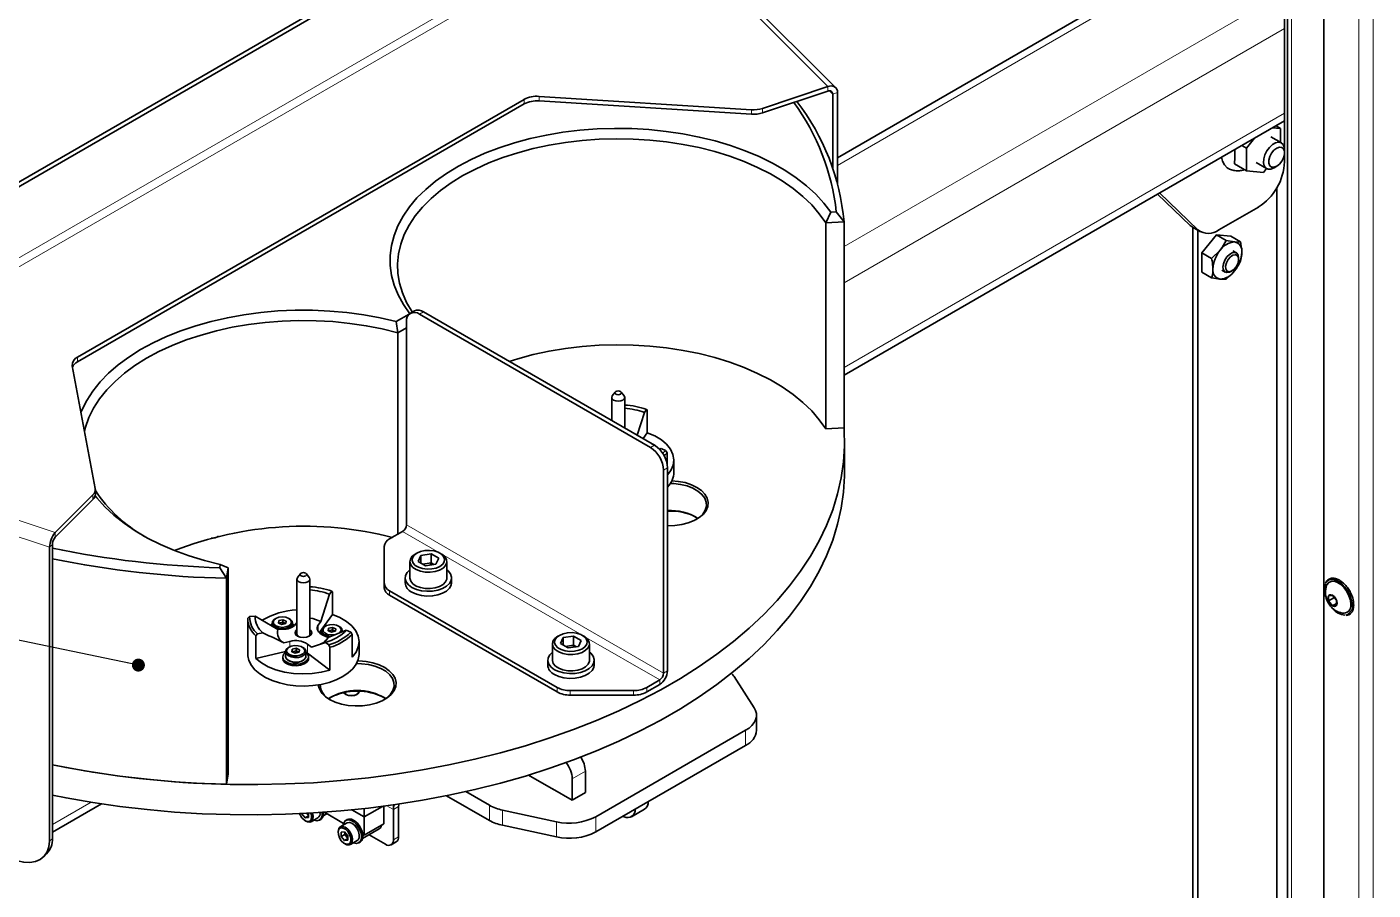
# Paper-space layout 'Blatt1' of a CAD drawing. Header units: millimetres. Extents: x 0 to 1189, y 0 to 841.
# Drawn here: x 789.1 to 861.7, y 587.6 to 634.1 of the extents above; entities that cross this region are included whole.
import ezdxf

# ---------------------------------------------------------------- set-up
doc = ezdxf.new("R2010")
doc.units = ezdxf.units.MM
doc.layers.add('BESCHRIFTUNG', color=5, linetype='Continuous')
doc.dimstyles.new('SLDDIMSTYLE0', dxfattribs={"dimtxt": 0.18, "dimasz": 0.7, "dimexe": 0, "dimexo": 0.0625, "dimgap": 0, "dimtad": 0, "dimtih": 1, "dimtoh": 1, "dimdec": 0, "dimrnd": 1e-09, "dimzin": 0, "dimdsep": 46, "dimtxsty": 'Standard', "dimblk1": 'DOT', "dimblk2": 'DOT', "dimsah": 1, "dimcen": 0.09, "dimadec": 0, "dimazin": 0, "dimtfac": 0.7, "dimtdec": 0, "dimtofl": 0, "dimtmove": 0, "dimatfit": 3, "dimldrblk": 'DOT', "dimfxl": 1, "dimfrac": 2, "dimtolj": 1, "dimtzin": 0, "dimarcsym": 0})

# ---------------------------------------------------------------- blocks, each defined once
blk = doc.blocks.new('_Dot')
at = {"color": 0, "linetype": 'ByBlock', "lineweight": -2}
blk.add_line((-0.5, 0), (-1, 0), dxfattribs=at)
at = {"color": 0, "linetype": 'ByBlock', "const_width": 0.5}
blk.add_lwpolyline([(-0.25, 0, 1), (0.25, 0, 1)], format="xyb", close=True, dxfattribs=at)

psp = doc.layouts.new('Blatt1')

# ---------------------------------------------------------------- linework, layer by layer
at = {"color": 8, "linetype": 'Continuous', "lineweight": 18}
for p, q in [((861.666, 538.707), (861.666, 642.642)), ((832.281, 630.886), (822.328, 640.837)), ((860.892, 538.26), (860.892, 641.276)), ((857.262, 536.165), (857.262, 638.604)), ((815.529, 637.164), (780.174, 616.754)), ((780.386, 616.387), (815.741, 636.797)), ((833.148, 622.269), (856.895, 635.978)), ((832.801, 626.64), (848.178, 635.518)), ((833.148, 620.309), (856.895, 634.018)), ((832.281, 630.641), (832.281, 630.886)), ((832.367, 630.656), (832.541, 630.482)), ((815.897, 629.948), (815.897, 630.193)), ((816.713, 630.358), (816.713, 630.113)), ((832.541, 630.482), (832.801, 630.569)), ((828.154, 629.394), (828.154, 629.639)), ((828.762, 629.713), (828.762, 629.468)), ((833.148, 615.737), (856.895, 629.445)), ((851.804, 623.402), (852.228, 623.157)), ((810.482, 618.739), (810.27, 618.616)), ((791.826, 616.297), (791.826, 616.052)), ((822.715, 611.432), (822.927, 611.555)), ((778.603, 610.846), (790.626, 606.839)), ((823.634, 610.33), (823.422, 610.207)), ((778.603, 609.956), (790.326, 606.049)), ((792.657, 608.625), (792.657, 608.87)), ((790.626, 606.594), (790.626, 606.839)), ((809.351, 606.899), (811.349, 605.746)), ((809.563, 607.266), (823.422, 599.266)), ((790.476, 606.199), (790.326, 606.049)), ((811.463, 605.679), (819.032, 601.31)), ((808.654, 603.709), (808.654, 603.464)), ((804.81, 601.507), (804.81, 601.86)), ((803.283, 600.692), (803.283, 600.979)), ((804.224, 600.344), (804.224, 600.834)), ((819.147, 601.244), (823.21, 598.898)), ((823.422, 599.266), (823.634, 599.388)), ((823.21, 598.898), (823.21, 598.653)), ((817.684, 598.251), (817.684, 598.496)), ((818.392, 598.327), (818.392, 598.082)), ((821.806, 598.082), (821.806, 598.327)), ((822.513, 598.496), (822.513, 598.251)), ((827.843, 595.367), (827.843, 596.184)), ((819.206, 593.974), (818.499, 593.565)), ((790.476, 591.102), (792.562, 592.307)), ((814.031, 591.328), (814.031, 592.144)), ((808.507, 592.116), (808.854, 591.916)), ((809.137, 592.079), (808.854, 591.916)), ((814.745, 591.879), (814.745, 591.063)), ((819.762, 591.519), (819.762, 590.702)), ((817.648, 590.437), (817.648, 591.253)), ((790.326, 590.208), (790.476, 590.358)), ((808.854, 590.283), (809.137, 590.446))]:
    psp.add_line(p, q, dxfattribs=at)
at = {"color": 7, "linetype": 'Continuous', "lineweight": 35}
for p, q in [((832.705, 630.82), (822.752, 640.772)), ((781.376, 621.531), (813.903, 640.308)), ((781.588, 621.408), (814.115, 640.186)), ((859.016, 537.177), (859.016, 639.657)), ((857.052, 638.494), (857.052, 536.043)), ((856.895, 634.018), (856.895, 635.978)), ((847.172, 635.342), (832.801, 627.046)), ((856.895, 634.018), (856.895, 629.445)), ((828.762, 629.713), (832.281, 630.886)), ((828.762, 629.468), (832.281, 630.641)), ((815.897, 630.193), (791.826, 616.297)), ((815.897, 629.948), (791.826, 616.052)), ((828.154, 629.639), (816.713, 630.358)), ((828.154, 629.394), (816.713, 630.113)), ((832.541, 630.482), (832.541, 626.495)), ((832.801, 630.569), (832.801, 625.653)), ((856.895, 629.039), (856.895, 629.445)), ((833.148, 615.331), (856.895, 629.039)), ((856.683, 628.628), (856.25, 628.667)), ((856.433, 628.773), (856.683, 628.628)), ((856.683, 627.878), (856.683, 628.628)), ((856.895, 627.485), (856.895, 629.039)), ((854.594, 627.711), (854.844, 627.567)), ((855.277, 628.106), (854.844, 627.567)), ((856.729, 627.851), (856.163, 628.178)), ((854.221, 627.496), (854.222, 627.407)), ((854.222, 627.407), (854.222, 627.22)), ((854.844, 627.567), (854.844, 626.341)), ((856.895, 627.322), (856.895, 627.485)), ((856.895, 626.831), (856.895, 627.322)), ((854.195, 626.716), (854.844, 626.341)), ((854.844, 626.341), (855.763, 626.259)), ((855.363, 626.792), (855.929, 626.465)), ((855.763, 626.259), (855.929, 626.465)), ((856.329, 626.505), (856.471, 626.587)), ((850.051, 625.089), (851.804, 623.402)), ((850.157, 625.15), (852.228, 623.157)), ((856.471, 625.42), (856.471, 535.707)), ((832.429, 624.116), (832.162, 623.544)), ((832.429, 624.116), (832.73, 624.131)), ((832.73, 624.131), (833.148, 623.594)), ((853.359, 623.157), (855.481, 624.382)), ((833.148, 623.594), (832.162, 623.544)), ((832.162, 612.439), (832.162, 623.544)), ((833.148, 612.489), (833.148, 623.594)), ((851.935, 623.303), (852.359, 623.058)), ((851.945, 623.297), (851.945, 533.095)), ((852.228, 623.134), (852.228, 533.258)), ((853.218, 622.888), (852.44, 621.92)), ((853.218, 622.888), (853.742, 622.585)), ((853.996, 622.818), (853.218, 622.888)), ((853.996, 622.818), (854.52, 622.516)), ((852.44, 621.92), (852.965, 621.618)), ((852.44, 621.92), (852.44, 620.883)), ((852.965, 621.618), (853.423, 622.061)), ((853.742, 622.585), (854.201, 622.51)), ((854.296, 621.921), (854.112, 622.027)), ((854.52, 621.478), (854.201, 620.955)), ((854.42, 621.565), (854.42, 621.647)), ((852.44, 620.883), (852.965, 620.58)), ((853.742, 620.511), (853.423, 620.505)), ((853.512, 620.988), (853.696, 620.882)), ((853.996, 620.912), (854.066, 620.953)), ((809.014, 618.218), (809.704, 618.616)), ((809.982, 618.788), (809.77, 618.666)), ((810.27, 618.616), (822.715, 611.432)), ((810.482, 618.739), (822.927, 611.555)), ((809.014, 618.218), (809.1, 617.614)), ((809.563, 617.882), (809.1, 617.614)), ((809.1, 606.754), (809.1, 617.614)), ((809.563, 618.208), (809.563, 607.266)), ((791.539, 615.826), (792.785, 609.221)), ((820.624, 614.132), (820.624, 612.884)), ((820.812, 614.419), (820.654, 614.215)), ((821.293, 614.215), (821.135, 614.419)), ((821.324, 612.48), (821.324, 614.132)), ((822.386, 613.318), (821.994, 612.093)), ((822.503, 613.481), (822.386, 613.318)), ((822.541, 613.453), (822.503, 613.481)), ((822.541, 612.228), (822.541, 613.453)), ((833.148, 612.489), (832.162, 612.439)), ((822.541, 612.228), (822.313, 611.909)), ((833.175, 610.098), (833.175, 611.731)), ((822.908, 611.574), (822.866, 611.599)), ((822.987, 611.517), (822.908, 611.574)), ((823.195, 611.337), (823.288, 611.374)), ((823.225, 611.307), (823.288, 611.374)), ((823.288, 611.374), (823.53, 611.267)), ((823.53, 611.267), (823.61, 611.15)), ((823.61, 610.555), (823.61, 611.15)), ((823.634, 610.33), (823.634, 599.388)), ((823.974, 610.098), (823.974, 610.752)), ((823.422, 610.207), (823.422, 599.266)), ((790.626, 606.839), (792.657, 608.87)), ((792.791, 608.914), (792.791, 609.159)), ((790.626, 606.594), (792.657, 608.625)), ((809.351, 606.899), (808.654, 606.497)), ((790.326, 590.208), (790.326, 606.049)), ((790.476, 590.358), (790.476, 606.199)), ((799.353, 606.625), (799.377, 606.613)), ((808.361, 606.088), (808.361, 604.117)), ((809.741, 605.28), (809.741, 604.398)), ((810.119, 605.737), (810.034, 605.688)), ((810.333, 605.614), (810.184, 605.292)), ((810.184, 605.292), (810.592, 605.056)), ((810.891, 605.7), (810.333, 605.614)), ((810.333, 605.206), (810.333, 605.614)), ((810.891, 605.21), (810.445, 605.141)), ((810.861, 605.098), (810.891, 605.21)), ((811.299, 605.464), (810.891, 605.7)), ((810.891, 605.21), (810.891, 605.7)), ((811.038, 605.125), (810.891, 605.21)), ((811.15, 605.142), (811.299, 605.464)), ((811.448, 605.688), (811.364, 605.737)), ((811.741, 604.398), (811.741, 605.28)), ((799.497, 604.946), (799.524, 605.12)), ((799.862, 604.378), (799.497, 604.946)), ((799.524, 605.12), (799.949, 604.948)), ((799.949, 604.948), (799.862, 604.378)), ((799.949, 604.948), (799.949, 593.843)), ((803.842, 604.622), (803.684, 604.418)), ((804.323, 604.418), (804.165, 604.622)), ((810.592, 605.056), (811.15, 605.142)), ((799.862, 593.273), (799.862, 604.378)), ((803.653, 604.335), (803.653, 601.363)), ((804.353, 601.363), (804.353, 604.335)), ((808.361, 603.872), (808.361, 604.117)), ((809.491, 604.398), (809.491, 604.137)), ((811.991, 604.137), (811.991, 604.398)), ((805.415, 603.521), (804.945, 602.049)), ((805.532, 603.684), (805.415, 603.521)), ((805.571, 603.656), (805.532, 603.684)), ((805.571, 602.431), (805.571, 603.656)), ((808.654, 603.709), (817.684, 598.496)), ((808.654, 603.464), (817.684, 598.251)), ((859.483, 603.459), (859.271, 603.44)), ((859.271, 603.44), (859.271, 603.157)), ((859.581, 603.337), (859.271, 603.157)), ((859.271, 603.157), (859.483, 602.894)), ((859.695, 603.195), (859.483, 603.459)), ((859.695, 603.016), (859.483, 602.894)), ((859.695, 602.913), (859.695, 603.195)), ((801.004, 602.225), (801.105, 602.314)), ((801.105, 602.314), (801.407, 602.337)), ((801.407, 602.337), (802.626, 601.613)), ((805.571, 602.431), (804.863, 601.445)), ((859.483, 602.894), (859.695, 602.913)), ((801.003, 602.179), (801.003, 600.301)), ((802.322, 601.967), (802.322, 601.794)), ((802.525, 602.216), (802.483, 602.192)), ((802.626, 601.613), (802.976, 601.64)), ((802.689, 602.097), (802.658, 601.965)), ((802.658, 601.965), (802.842, 601.884)), ((802.686, 601.953), (802.689, 601.966)), ((802.902, 602.148), (802.689, 602.097)), ((802.689, 601.966), (802.689, 602.097)), ((802.689, 601.966), (802.902, 602.017)), ((802.717, 601.939), (802.689, 601.966)), ((802.842, 601.884), (803.055, 601.935)), ((802.902, 602.017), (802.886, 601.894)), ((803.085, 602.067), (802.902, 602.148)), ((802.902, 602.017), (802.902, 602.148)), ((802.902, 602.017), (803.058, 601.948)), ((803.055, 601.935), (803.085, 602.067)), ((803.261, 602.192), (803.218, 602.216)), ((803.422, 601.762), (803.422, 601.967)), ((804.945, 602.049), (804.81, 601.86)), ((804.999, 601.553), (804.999, 601.348)), ((805.202, 601.802), (805.16, 601.777)), ((805.365, 601.683), (805.335, 601.551)), ((805.342, 601.193), (806.318, 601.577)), ((805.579, 601.734), (805.365, 601.683)), ((805.365, 601.552), (805.365, 601.683)), ((805.365, 601.552), (805.579, 601.603)), ((805.562, 601.48), (805.579, 601.603)), ((805.762, 601.653), (805.579, 601.734)), ((805.579, 601.603), (805.579, 601.734)), ((805.579, 601.603), (805.735, 601.534)), ((805.732, 601.521), (805.762, 601.653)), ((805.938, 601.777), (805.895, 601.802)), ((806.099, 601.491), (806.099, 601.553)), ((806.318, 601.577), (806.559, 601.47)), ((801.539, 601.379), (801.445, 601.275)), ((801.445, 600.05), (801.445, 601.275)), ((801.82, 601.446), (801.539, 601.379)), ((803.283, 600.979), (802.956, 600.901)), ((804.439, 600.672), (804.224, 600.834)), ((805.188, 600.925), (804.439, 600.672)), ((805.062, 601.317), (805.342, 601.193)), ((805.373, 600.785), (805.188, 600.925)), ((805.335, 601.551), (805.519, 601.47)), ((805.362, 601.539), (805.365, 601.552)), ((805.394, 601.525), (805.365, 601.552)), ((805.519, 601.47), (805.732, 601.521)), ((806.128, 601.502), (806.099, 601.525)), ((806.559, 601.47), (806.64, 601.353)), ((806.64, 600.128), (806.64, 601.353)), ((807.003, 600.301), (807.003, 600.955)), ((817.425, 600.845), (817.425, 599.963)), ((817.802, 601.302), (817.717, 601.253)), ((818.016, 601.178), (817.867, 600.856)), ((817.867, 600.856), (818.275, 600.621)), ((818.574, 601.264), (818.016, 601.178)), ((818.016, 600.77), (818.016, 601.178)), ((818.982, 601.029), (818.574, 601.264)), ((818.574, 600.775), (818.574, 601.264)), ((818.833, 600.707), (818.982, 601.029)), ((819.132, 601.253), (819.047, 601.302)), ((819.425, 599.963), (819.425, 600.845)), ((803.039, 600.431), (801.445, 600.05)), ((802.889, 600.144), (802.889, 600.062)), ((803.039, 600.422), (803.039, 600.169)), ((803.243, 600.671), (803.2, 600.646)), ((803.406, 600.552), (803.376, 600.42)), ((803.376, 600.42), (803.559, 600.339)), ((803.403, 600.408), (803.406, 600.421)), ((803.619, 600.603), (803.406, 600.552)), ((803.406, 600.421), (803.406, 600.552)), ((803.406, 600.421), (803.619, 600.472)), ((803.406, 600.421), (803.434, 600.394)), ((803.559, 600.339), (803.772, 600.39)), ((803.619, 600.472), (803.603, 600.349)), ((803.802, 600.522), (803.619, 600.603)), ((803.619, 600.472), (803.619, 600.603)), ((803.619, 600.472), (803.775, 600.403)), ((803.772, 600.39), (803.802, 600.522)), ((803.978, 600.646), (803.936, 600.671)), ((804.139, 600.169), (804.139, 600.422)), ((804.224, 600.344), (804.139, 600.398)), ((805.435, 599.433), (804.224, 600.344)), ((804.289, 600.062), (804.289, 600.144)), ((805.435, 600.657), (805.373, 600.785)), ((805.435, 599.433), (805.435, 600.657)), ((818.574, 600.775), (818.128, 600.706)), ((818.275, 600.621), (818.833, 600.707)), ((818.544, 600.662), (818.574, 600.775)), ((818.721, 600.69), (818.574, 600.775)), ((817.175, 599.963), (817.175, 599.701)), ((819.675, 599.701), (819.675, 599.963)), ((823.21, 598.898), (822.513, 598.496)), ((823.21, 598.653), (822.513, 598.251)), ((827.218, 599.08), (828.302, 597.404)), ((818.392, 598.327), (821.806, 598.327)), ((821.806, 598.082), (818.392, 598.082)), ((828.428, 596.183), (828.428, 597)), ((819.762, 591.519), (827.843, 596.184)), ((827.843, 595.367), (819.762, 590.702)), ((799.949, 593.843), (799.862, 593.273)), ((816.138, 593.769), (817.495, 592.986)), ((819.206, 592.831), (819.206, 593.974)), ((814.031, 592.144), (812.76, 592.878)), ((817.438, 593.035), (818.499, 592.422)), ((817.438, 593.018), (817.438, 593.035)), ((817.495, 592.986), (817.509, 592.994)), ((818.499, 592.422), (818.499, 593.565)), ((790.476, 590.696), (793.115, 592.22)), ((814.031, 591.328), (811.726, 592.658)), ((818.499, 592.422), (819.206, 592.831)), ((803.936, 591.694), (803.925, 591.688)), ((803.925, 591.688), (803.925, 591.693)), ((804.102, 591.468), (803.925, 591.688)), ((804.279, 591.57), (804.102, 591.468)), ((804.102, 591.468), (804.279, 591.484)), ((804.279, 591.583), (804.179, 591.706)), ((804.279, 591.712), (804.279, 591.484)), ((804.42, 591.252), (804.787, 591.464)), ((805.077, 591.574), (805.275, 591.688)), ((806.176, 591.168), (805.138, 591.767)), ((806.615, 591.894), (807.277, 591.512)), ((808.269, 592.085), (807.277, 591.512)), ((807.277, 591.964), (807.277, 591.512)), ((807.277, 591.512), (807.277, 590.532)), ((808.338, 592.094), (808.338, 591.144)), ((808.854, 590.283), (808.854, 591.916)), ((809.137, 590.446), (809.137, 592.079)), ((817.648, 591.253), (814.745, 591.879)), ((821.29, 591.524), (821.228, 591.549)), ((821.686, 591.525), (822.393, 591.933)), ((804.102, 591.303), (804.145, 591.279)), ((804.876, 591.342), (804.947, 591.383)), ((805.877, 590.728), (805.877, 590.679)), ((806.359, 591.192), (805.991, 590.98)), ((806.224, 590.715), (806.047, 590.699)), ((806.047, 590.463), (806.047, 590.699)), ((806.4, 590.495), (806.224, 590.715)), ((806.231, 590.569), (806.231, 590.706)), ((806.369, 591.371), (806.298, 591.33)), ((807.199, 590.349), (808.093, 590.865)), ((807.277, 590.532), (808.338, 591.144)), ((817.648, 590.437), (814.745, 591.063)), ((806.231, 590.569), (806.047, 590.463)), ((806.224, 590.243), (806.047, 590.463)), ((806.223, 590.079), (806.266, 590.054)), ((806.4, 590.345), (806.224, 590.243)), ((806.224, 590.243), (806.4, 590.259)), ((806.321, 590.593), (806.231, 590.569)), ((806.4, 590.358), (806.231, 590.569)), ((806.4, 590.495), (806.4, 590.259)), ((806.541, 590.027), (806.909, 590.239)), ((806.998, 590.118), (807.068, 590.158)), ((807.277, 590.532), (807.207, 590.572)), ((807.545, 590.549), (808.43, 590.038)), ((808.73, 590.008), (809.013, 590.171)), ((790.008, 589.371), (790.158, 589.521))]:
    psp.add_line(p, q, dxfattribs=at)
at = {"color": 7, "linetype": 'Continuous', "lineweight": 35, "flags": 128}
for points in [[(809.741, 618.637), (809.393, 619.137), (809.112, 619.651), (808.899, 620.176), (808.756, 620.709), (808.684, 621.246), (808.682, 621.785), (808.751, 622.322), (808.89, 622.855), (809.099, 623.38), (809.376, 623.895), (809.72, 624.396), (810.129, 624.88), (810.601, 625.346), (811.132, 625.789), (811.72, 626.207), (812.361, 626.599), (813.052, 626.962), (813.788, 627.293), (814.566, 627.591), (815.38, 627.854), (816.227, 628.081), (817.102, 628.269), (817.998, 628.42), (818.912, 628.53), (819.837, 628.6), (820.77, 628.63), (821.703, 628.618), (822.632, 628.566), (823.552, 628.473), (824.456, 628.34), (825.341, 628.168), (826.2, 627.958), (827.03, 627.71), (827.824, 627.427), (828.579, 627.11), (829.291, 626.761), (829.954, 626.382), (830.565, 625.975), (831.122, 625.542), (831.62, 625.086), (832.056, 624.61), (832.429, 624.116)], [(832.162, 623.544), (831.816, 624.034), (831.407, 624.508), (830.935, 624.962), (830.404, 625.393), (829.818, 625.8), (829.178, 626.179), (828.49, 626.529), (827.758, 626.847), (826.985, 627.132), (826.177, 627.382), (825.337, 627.594), (824.472, 627.769), (823.586, 627.905), (822.685, 628.002), (821.773, 628.057), (820.857, 628.073), (819.941, 628.047), (819.031, 627.981), (818.133, 627.874), (817.252, 627.728), (816.393, 627.544), (815.561, 627.321), (814.761, 627.063), (813.998, 626.769), (813.277, 626.443), (812.601, 626.085), (811.975, 625.698), (811.402, 625.285), (810.886, 624.848), (810.43, 624.388), (810.037, 623.91), (809.708, 623.416), (809.446, 622.909), (809.253, 622.392), (809.13, 621.867), (809.076, 621.339), (809.093, 620.81), (809.181, 620.283), (809.339, 619.762), (809.565, 619.249), (809.86, 618.748), (809.874, 618.726)], [(856.329, 626.505), (856.162, 626.438), (856.01, 626.435), (855.887, 626.496), (855.803, 626.616), (855.765, 626.784), (855.778, 626.985), (855.839, 627.202), (855.944, 627.415), (856.084, 627.605), (856.245, 627.756), (856.413, 627.853), (856.575, 627.889), (856.714, 627.859), (856.819, 627.768), (856.881, 627.622), (856.895, 627.485)], [(853.5, 627.08), (853.551, 626.872), (853.656, 626.666)], [(856.471, 626.587), (856.616, 626.7), (856.743, 626.859), (856.838, 627.044), (856.888, 627.233), (856.888, 627.403), (856.838, 627.534), (856.743, 627.609), (856.616, 627.621), (856.471, 627.567), (856.325, 627.453), (856.198, 627.295), (856.103, 627.11), (856.053, 626.921), (856.053, 626.75), (856.103, 626.62), (856.198, 626.544), (856.325, 626.533), (856.471, 626.587)], [(853.656, 626.666), (853.803, 626.514), (853.857, 626.478)], [(851.935, 623.303), (851.909, 623.319), (851.804, 623.402)], [(853.784, 620.855), (853.671, 620.899), (853.597, 621.004), (853.571, 621.157), (853.597, 621.339), (853.671, 621.529), (853.784, 621.704), (853.922, 621.842), (854.069, 621.927), (854.208, 621.948), (854.321, 621.904), (854.394, 621.799), (854.42, 621.647), (854.42, 621.647)], [(853.89, 620.905), (854.02, 620.929), (854.158, 621.019), (854.282, 621.161), (854.373, 621.334), (854.417, 621.51), (854.408, 621.664), (854.347, 621.771), (854.243, 621.817), (854.113, 621.792), (853.975, 621.702), (853.851, 621.561), (853.76, 621.388), (853.716, 621.212), (853.725, 621.058), (853.786, 620.95), (853.89, 620.905)], [(853.996, 620.912), (853.922, 620.877), (853.784, 620.855)], [(792.013, 613.316), (792.069, 613.451), (792.329, 613.968), (792.656, 614.473), (793.049, 614.962), (793.504, 615.432), (794.021, 615.881), (794.594, 616.306), (795.222, 616.705), (795.901, 617.075), (796.626, 617.415), (797.394, 617.721), (798.199, 617.993), (799.038, 618.23), (799.906, 618.428), (800.798, 618.588), (801.707, 618.709), (802.631, 618.789), (803.562, 618.829), (804.495, 618.828), (805.426, 618.786), (806.348, 618.703), (807.257, 618.581), (808.147, 618.418), (809.014, 618.218)], [(809.1, 617.614), (808.257, 617.822), (807.389, 617.992), (806.5, 618.123), (805.597, 618.214), (804.685, 618.265), (803.768, 618.275), (802.853, 618.244), (801.944, 618.173), (801.048, 618.061), (800.17, 617.91), (799.314, 617.72), (798.486, 617.493), (797.69, 617.23), (796.933, 616.932), (796.217, 616.601), (795.547, 616.24), (794.928, 615.85), (794.362, 615.433), (793.854, 614.993), (793.405, 614.531), (793.02, 614.051), (792.7, 613.555), (792.447, 613.046), (792.263, 612.528), (792.204, 612.3)], [(832.162, 612.439), (831.816, 612.929), (831.407, 613.403), (830.935, 613.857), (830.404, 614.288), (829.818, 614.695), (829.178, 615.074), (828.49, 615.424), (827.758, 615.742), (826.985, 616.027), (826.177, 616.277), (825.337, 616.49), (824.472, 616.664), (823.586, 616.8), (822.685, 616.897), (821.773, 616.953), (820.857, 616.968), (819.941, 616.942), (819.031, 616.876), (818.133, 616.769), (817.252, 616.623), (816.393, 616.439), (815.561, 616.216), (815.1, 616.073)], [(821.221, 613.989), (821.108, 613.945), (820.974, 613.93), (820.84, 613.945), (820.726, 613.989), (820.65, 614.055), (820.624, 614.132), (820.65, 614.209), (820.654, 614.215)], [(821.099, 614.305), (821.041, 614.283), (820.974, 614.275), (820.906, 614.283), (820.849, 614.305), (820.81, 614.338), (820.797, 614.377), (820.81, 614.416), (820.849, 614.449), (820.906, 614.471), (820.974, 614.479), (821.041, 614.471), (821.099, 614.449), (821.137, 614.416), (821.151, 614.377), (821.137, 614.338), (821.099, 614.305)], [(821.293, 614.215), (821.297, 614.209), (821.324, 614.132), (821.297, 614.055), (821.221, 613.989)], [(790.476, 594.321), (791.215, 594.175), (792.651, 593.925), (794.106, 593.714), (795.577, 593.543), (797.06, 593.411), (798.552, 593.32), (800.05, 593.269), (801.55, 593.259), (803.049, 593.29), (804.545, 593.361), (806.032, 593.472), (807.51, 593.624), (808.973, 593.815), (810.419, 594.046), (811.845, 594.315), (813.247, 594.623), (814.623, 594.968), (815.969, 595.351), (817.283, 595.769), (818.561, 596.222), (819.801, 596.71), (821.001, 597.231), (822.156, 597.783), (823.266, 598.366), (824.326, 598.978), (825.336, 599.619), (826.293, 600.286), (827.195, 600.978), (828.039, 601.694), (828.825, 602.432), (829.549, 603.19), (830.212, 603.968), (830.81, 604.762), (831.343, 605.571), (831.81, 606.395), (832.21, 607.229), (832.541, 608.074), (832.804, 608.927), (832.997, 609.786), (833.12, 610.649), (833.173, 611.515), (833.155, 612.381), (833.148, 612.489)], [(823.634, 609.951), (823.813, 610.193), (823.935, 610.476), (823.974, 610.767), (823.927, 611.057), (823.796, 611.339), (823.585, 611.604), (823.3, 611.845), (822.949, 612.055), (822.541, 612.228)], [(822.931, 611.552), (822.866, 611.599), (822.785, 611.636)], [(823.372, 611.116), (823.423, 611.161), (823.53, 611.267)], [(823.61, 611.15), (823.5, 611.043), (823.445, 610.995)], [(790.476, 592.688), (791.215, 592.542), (792.651, 592.292), (794.106, 592.081), (795.577, 591.91), (797.06, 591.778), (798.552, 591.687), (800.05, 591.636), (801.55, 591.626), (803.049, 591.657), (804.545, 591.728), (806.032, 591.839), (807.51, 591.99), (808.973, 592.182), (810.419, 592.412), (811.845, 592.682), (813.247, 592.99), (814.623, 593.335), (815.969, 593.718), (817.283, 594.136), (818.561, 594.589), (819.801, 595.077), (821.001, 595.597), (822.156, 596.15), (823.266, 596.733), (824.326, 597.345), (825.336, 597.986), (826.293, 598.653), (827.195, 599.345), (828.039, 600.061), (828.825, 600.799), (829.549, 601.557), (830.212, 602.335), (830.81, 603.129), (831.343, 603.938), (831.81, 604.761), (832.21, 605.596), (832.541, 606.441), (832.804, 607.294), (832.997, 608.153), (833.12, 609.016), (833.173, 609.882), (833.175, 610.098)], [(823.864, 609.635), (824.212, 609.605), (824.58, 609.534), (824.918, 609.425), (825.216, 609.282), (825.464, 609.11), (825.653, 608.914), (825.776, 608.702), (825.829, 608.481), (825.811, 608.257), (825.723, 608.039), (825.566, 607.835), (825.347, 607.65), (825.073, 607.492), (824.753, 607.366), (824.399, 607.275), (824.022, 607.224), (823.634, 607.214), (823.634, 607.214)], [(799.524, 605.12), (798.668, 605.335), (797.843, 605.587), (797.053, 605.875), (796.303, 606.196), (795.598, 606.549), (794.941, 606.932), (794.336, 607.342), (793.788, 607.778), (793.297, 608.237), (792.869, 608.716), (792.78, 608.828)], [(825.174, 607.543), (825.333, 607.651), (825.53, 607.839), (825.663, 608.044), (825.726, 608.261), (825.717, 608.48), (825.637, 608.695), (825.487, 608.896), (825.274, 609.078), (825.005, 609.233), (824.69, 609.356), (824.34, 609.443), (823.969, 609.489), (823.787, 609.497)], [(810.034, 605.688), (809.87, 605.563), (809.77, 605.417), (809.742, 605.26), (809.788, 605.105), (809.905, 604.963), (810.084, 604.845), (810.312, 604.759), (810.571, 604.711), (810.844, 604.706), (811.108, 604.743), (811.345, 604.82), (811.538, 604.931), (811.672, 605.068), (811.736, 605.221), (811.727, 605.378), (811.644, 605.528), (811.495, 605.659), (811.448, 605.688)], [(810.119, 605.737), (809.969, 605.622), (809.881, 605.486), (809.864, 605.342), (809.917, 605.201), (810.037, 605.074), (810.214, 604.971), (810.434, 604.902), (810.678, 604.871), (810.928, 604.882), (811.163, 604.932), (811.364, 605.019), (811.514, 605.135), (811.601, 605.27), (811.619, 605.414), (811.566, 605.556), (811.446, 605.682), (811.269, 605.785), (811.049, 605.854), (810.804, 605.885), (810.554, 605.874), (810.32, 605.824), (810.119, 605.737)], [(804.128, 604.508), (804.071, 604.486), (804.003, 604.478), (803.936, 604.486), (803.878, 604.508), (803.84, 604.541), (803.826, 604.58), (803.84, 604.619), (803.878, 604.652), (803.936, 604.674), (804.003, 604.682), (804.071, 604.674), (804.128, 604.652), (804.167, 604.619), (804.18, 604.58), (804.167, 604.541), (804.128, 604.508)], [(809.741, 604.831), (809.601, 604.694), (809.512, 604.528), (809.494, 604.355), (809.548, 604.184), (809.672, 604.025), (809.857, 603.888)], [(809.857, 603.888), (810.095, 603.781), (810.369, 603.709), (810.666, 603.678), (810.967, 603.688), (811.254, 603.74), (811.512, 603.83), (811.725, 603.953), (811.881, 604.102), (811.971, 604.268), (811.989, 604.442), (811.935, 604.613), (811.811, 604.772), (811.741, 604.831)], [(804.251, 604.192), (804.137, 604.148), (804.003, 604.133), (803.869, 604.148), (803.756, 604.192), (803.68, 604.258), (803.653, 604.335), (803.68, 604.412), (803.684, 604.418)], [(804.323, 604.418), (804.327, 604.412), (804.353, 604.335), (804.327, 604.258), (804.251, 604.192)], [(809.741, 604.398), (809.742, 604.378), (809.788, 604.224), (809.905, 604.082), (810.084, 603.963), (810.312, 603.877), (810.571, 603.829), (810.844, 603.824), (811.108, 603.861), (811.345, 603.938), (811.538, 604.049), (811.672, 604.186), (811.736, 604.339), (811.741, 604.398)], [(809.857, 603.627), (810.095, 603.519), (810.369, 603.448), (810.666, 603.417), (810.967, 603.427), (811.254, 603.479), (811.512, 603.569), (811.725, 603.692), (811.881, 603.841), (811.971, 604.007), (811.991, 604.137)], [(860.466, 602.968), (860.441, 603.192), (860.368, 603.428), (860.252, 603.658), (860.103, 603.866), (859.931, 604.037), (859.748, 604.156), (859.569, 604.217), (859.407, 604.213), (859.273, 604.146), (859.178, 604.021), (859.154, 603.961)], [(860.536, 602.927), (860.511, 603.164), (860.437, 603.414), (860.319, 603.659), (860.165, 603.884), (859.986, 604.073), (859.794, 604.213), (859.602, 604.295), (859.423, 604.313), (859.331, 604.294)], [(859.73, 603.034), (859.711, 603.154), (859.658, 603.278), (859.578, 603.386), (859.483, 603.462), (859.388, 603.495), (859.308, 603.48), (859.254, 603.418), (859.235, 603.319), (859.254, 603.199), (859.308, 603.075), (859.388, 602.967), (859.483, 602.891), (859.578, 602.858), (859.658, 602.873), (859.711, 602.935), (859.73, 603.034)], [(803.059, 601.755), (803.218, 601.816), (803.325, 601.908), (803.362, 602.016), (803.325, 602.124), (803.218, 602.216), (803.059, 602.277), (802.872, 602.299), (802.684, 602.277), (802.525, 602.216), (802.419, 602.124), (802.382, 602.016), (802.419, 601.908), (802.525, 601.816), (802.684, 601.755), (802.872, 601.733), (803.059, 601.755)], [(806.64, 600.128), (806.843, 600.396), (806.965, 600.679), (807.003, 600.97), (806.956, 601.26), (806.825, 601.542), (806.614, 601.807), (806.329, 602.048), (805.978, 602.258), (805.571, 602.431)], [(802.322, 601.939), (802.245, 601.869), (802.229, 601.849)], [(802.483, 602.192), (802.425, 602.152), (802.339, 602.047), (802.325, 601.93), (802.385, 601.819), (802.511, 601.728), (802.685, 601.668), (802.885, 601.65), (803.082, 601.674)], [(803.082, 601.674), (803.252, 601.737), (803.37, 601.832), (803.421, 601.945), (803.397, 602.061), (803.303, 602.164), (803.261, 602.192)], [(803.527, 601.832), (803.526, 601.834), (803.422, 601.939)], [(803.653, 601.608), (803.587, 601.544), (803.553, 601.445), (803.587, 601.345), (803.685, 601.261), (803.831, 601.205), (804.003, 601.185), (804.175, 601.205), (804.321, 601.261)], [(804.321, 601.261), (804.419, 601.345), (804.453, 601.445), (804.419, 601.544), (804.353, 601.608)], [(804.81, 601.86), (804.77, 601.789), (804.75, 601.714), (804.753, 601.638), (804.776, 601.564), (804.82, 601.493), (804.884, 601.427), (804.965, 601.368), (805.062, 601.317)], [(805.16, 601.777), (805.066, 601.705), (805.003, 601.594)], [(805.003, 601.594), (805.014, 601.478), (805.097, 601.372), (805.241, 601.29), (805.427, 601.243), (805.465, 601.239)], [(805.91, 601.411), (805.973, 601.461), (806.034, 601.565), (806.022, 601.675), (805.937, 601.774), (805.794, 601.847), (805.613, 601.882), (805.422, 601.875), (805.25, 601.826), (805.124, 601.743), (805.063, 601.639), (805.063, 601.639)], [(805.063, 601.639), (805.075, 601.529), (805.16, 601.43), (805.304, 601.357), (805.485, 601.322), (805.676, 601.329), (805.698, 601.332)], [(803.653, 601.363), (803.68, 601.286), (803.731, 601.236)], [(804.276, 601.236), (804.327, 601.286), (804.353, 601.363)], [(804.999, 601.525), (804.96, 601.494), (804.894, 601.418)], [(817.718, 601.253), (817.553, 601.127), (817.453, 600.981), (817.425, 600.825), (817.472, 600.67), (817.589, 600.528), (817.767, 600.409), (817.995, 600.323), (818.255, 600.276), (818.527, 600.27), (818.792, 600.307), (819.029, 600.385), (819.221, 600.496), (819.355, 600.633), (819.419, 600.785), (819.41, 600.943), (819.328, 601.092), (819.178, 601.224), (819.132, 601.253)], [(817.802, 601.302), (817.652, 601.186), (817.565, 601.05), (817.547, 600.906), (817.6, 600.765), (817.72, 600.638), (817.897, 600.536), (818.117, 600.467), (818.362, 600.436), (818.612, 600.446), (818.846, 600.497), (819.047, 600.583), (819.197, 600.699), (819.285, 600.835), (819.302, 600.979), (819.249, 601.12), (819.129, 601.247), (818.952, 601.349), (818.732, 601.418), (818.487, 601.449), (818.238, 601.439), (818.003, 601.388), (817.802, 601.302)], [(801.003, 600.301), (801.008, 600.202), (801.07, 599.939), (801.2, 599.685), (801.396, 599.445), (801.653, 599.225), (801.965, 599.031), (802.325, 598.866), (802.724, 598.735), (803.153, 598.641), (803.602, 598.585), (804.061, 598.57), (804.518, 598.595), (804.963, 598.661), (805.386, 598.764), (805.776, 598.904), (806.125, 599.077)], [(803.039, 600.394), (802.932, 600.283), (802.889, 600.152), (802.922, 600.021), (803.028, 599.903), (803.194, 599.81), (803.403, 599.755), (803.632, 599.741), (803.857, 599.771)], [(803.2, 600.646), (803.185, 600.637), (803.078, 600.539), (803.039, 600.424), (803.075, 600.309), (803.18, 600.21), (803.34, 600.139), (803.534, 600.106), (803.736, 600.116), (803.917, 600.167), (804.054, 600.253), (804.129, 600.361), (804.13, 600.478), (804.059, 600.587), (803.978, 600.646)], [(803.039, 600.169), (803.075, 600.056), (803.18, 599.957), (803.34, 599.885), (803.534, 599.853), (803.736, 599.863), (803.917, 599.914), (804.054, 599.999), (804.129, 600.108), (804.139, 600.169)], [(803.887, 600.695), (803.716, 600.744), (803.525, 600.751), (803.344, 600.716), (803.2, 600.643), (803.116, 600.544), (803.103, 600.434), (803.165, 600.329), (803.291, 600.246), (803.462, 600.198), (803.653, 600.19), (803.834, 600.226), (803.978, 600.299), (804.062, 600.398), (804.075, 600.508), (804.013, 600.612), (803.887, 600.695)], [(803.857, 599.771), (804.052, 599.841), (804.198, 599.944), (804.277, 600.069), (804.282, 600.202), (804.211, 600.329), (804.14, 600.393)], [(806.125, 599.077), (806.423, 599.278), (806.666, 599.503), (806.846, 599.747), (806.959, 600.004), (807.003, 600.268), (807.003, 600.301)], [(817.425, 600.396), (817.285, 600.259), (817.195, 600.093), (817.177, 599.919), (817.231, 599.748), (817.355, 599.589), (817.541, 599.452)], [(817.541, 599.452), (817.778, 599.345), (818.053, 599.274), (818.349, 599.242), (818.65, 599.253), (818.938, 599.305), (819.196, 599.395), (819.409, 599.518), (819.565, 599.666), (819.654, 599.833), (819.672, 600.006), (819.618, 600.177), (819.494, 600.336), (819.425, 600.396)], [(801.445, 600.05), (801.745, 599.815), (802.108, 599.612), (802.526, 599.447), (802.985, 599.326), (803.474, 599.25), (803.977, 599.223), (804.481, 599.245), (804.972, 599.315), (805.435, 599.433)], [(802.889, 600.062), (802.922, 599.939), (803.028, 599.821), (803.194, 599.729), (803.403, 599.673), (803.632, 599.659), (803.857, 599.689)], [(803.857, 599.689), (804.052, 599.76), (804.198, 599.863), (804.277, 599.988), (804.289, 600.062)], [(806.93, 599.922), (806.999, 599.92), (807.383, 599.89), (807.751, 599.818), (808.089, 599.71), (808.387, 599.567), (808.635, 599.395), (808.823, 599.199), (808.947, 598.987), (809, 598.765), (808.982, 598.542), (808.893, 598.324), (808.737, 598.12), (808.518, 597.935), (808.244, 597.777), (807.924, 597.65), (807.57, 597.56), (807.192, 597.509), (806.805, 597.498), (806.422, 597.529), (806.054, 597.6), (805.716, 597.709), (805.417, 597.852), (805.417, 597.852)], [(808.358, 597.836), (808.503, 597.936), (808.701, 598.123), (808.834, 598.329), (808.897, 598.545), (808.888, 598.765), (808.807, 598.979), (808.658, 599.181), (808.445, 599.363), (808.176, 599.518), (807.861, 599.641), (807.511, 599.728), (807.14, 599.774), (806.865, 599.782)], [(817.425, 599.963), (817.425, 599.943), (817.472, 599.788), (817.589, 599.646), (817.767, 599.528), (817.995, 599.441), (818.255, 599.394), (818.527, 599.388), (818.792, 599.426), (819.029, 599.503), (819.221, 599.614), (819.355, 599.751), (819.419, 599.904), (819.425, 599.963)], [(817.541, 599.191), (817.778, 599.084), (818.053, 599.012), (818.349, 598.981), (818.65, 598.992), (818.938, 599.043), (819.196, 599.133), (819.409, 599.256), (819.565, 599.405), (819.654, 599.571), (819.675, 599.701)], [(806.188, 598.216), (806.203, 598.191), (806.294, 598.113), (806.43, 598.06), (806.591, 598.042), (806.752, 598.06), (806.888, 598.113), (806.979, 598.191), (807.011, 598.284)], [(806.205, 598.22), (806.272, 598.143), (806.39, 598.083), (806.539, 598.054), (806.695, 598.06), (806.836, 598.1), (806.939, 598.168), (806.99, 598.254), (806.993, 598.288)], [(827.843, 596.184), (828.03, 596.308), (828.184, 596.447), (828.302, 596.597), (828.383, 596.755), (828.423, 596.918), (828.423, 597.083), (828.383, 597.246), (828.302, 597.404)], [(808.854, 591.916), (808.865, 592.05), (808.891, 592.17)], [(809.137, 592.079), (809.142, 592.146), (809.156, 592.209)], [(803.798, 591.687), (803.827, 591.619), (803.929, 591.457)], [(803.929, 591.457), (804.057, 591.333), (804.192, 591.265), (804.313, 591.264), (804.402, 591.33), (804.446, 591.453), (804.437, 591.614), (804.406, 591.719)], [(804.494, 591.724), (804.531, 591.56), (804.522, 591.401), (804.462, 591.285), (804.359, 591.23), (804.228, 591.241), (804.145, 591.279)], [(804.585, 591.347), (804.725, 591.31), (804.862, 591.334), (804.962, 591.425), (805.015, 591.572), (805.015, 591.758)], [(807.068, 590.158), (807.154, 590.241), (807.207, 590.389), (807.207, 590.577), (807.154, 590.785), (807.054, 590.992), (806.917, 591.173), (806.759, 591.311), (806.597, 591.389), (806.448, 591.399), (806.369, 591.371)], [(805.877, 590.728), (805.878, 590.755), (805.913, 590.895), (805.995, 590.982), (806.114, 591.004), (806.254, 590.959), (806.395, 590.852), (806.519, 590.698), (806.609, 590.518), (806.652, 590.336), (806.643, 590.176), (806.583, 590.061), (806.481, 590.005), (806.349, 590.017), (806.266, 590.054)], [(806.05, 590.232), (806.178, 590.108), (806.313, 590.041), (806.434, 590.04), (806.524, 590.106), (806.567, 590.228), (806.558, 590.389), (806.498, 590.564), (806.397, 590.725), (806.269, 590.849), (806.134, 590.917), (806.013, 590.918), (805.923, 590.852), (805.88, 590.729), (805.889, 590.568), (805.949, 590.394), (806.05, 590.232)], [(806.706, 590.122), (806.847, 590.086), (806.983, 590.11), (807.083, 590.2), (807.136, 590.348), (807.136, 590.536), (807.083, 590.744), (806.983, 590.951), (806.847, 591.132), (806.689, 591.27), (806.526, 591.348), (806.377, 591.359), (806.257, 591.3), (806.18, 591.18), (806.156, 591.075)], [(806.909, 590.239), (806.951, 590.273), (807.011, 590.388), (807.02, 590.548), (806.976, 590.73), (806.887, 590.911), (806.763, 591.065), (806.622, 591.171), (806.482, 591.217), (806.363, 591.194), (806.359, 591.192)], [(788.594, 589.152), (788.931, 589.071), (789.256, 589.055), (789.556, 589.107), (789.818, 589.222), (790.034, 589.398), (790.194, 589.627), (790.292, 589.9), (790.326, 590.208)]]:
    psp.add_lwpolyline(points, dxfattribs=at)
at = {"color": 7, "linetype": 'Continuous', "lineweight": 35}
for centre, radius, start, end in [((832.444, 630.568), 0.357, 0.152, 117.11813), ((832.362, 630.482), 0.178, 0.152, 117.11813), ((816.589, 628.876), 1.488, 85.24871, 117.72425), ((816.589, 628.631), 1.488, 85.24871, 117.72425), ((820.473, 622.784), 12.331, 6.27335, 35.99392), ((820.742, 622.482), 12.456, 5.11965, 37.60824), ((828.265, 631.263), 1.628, 266.08151, 287.78151), ((828.265, 631.018), 1.628, 266.08151, 287.78151), ((853.824, 626.971), 3.074, 302.60548, 357.39452), ((852.794, 623.89), 0.926, 232.31817, 307.67108), ((854.721, 620.981), 1.688, 140.22793, 177.36071), ((854.261, 621.508), 1.004, 93.42954, 146.56509), ((854.112, 622.035), 0.484, 350.74812, 79.45322), ((852.903, 622.035), 1.688, 320.22793, 357.36071), ((853.511, 620.981), 0.484, 170.74812, 259.45322), ((853.363, 621.508), 1.004, 273.42954, 326.56509), ((809.994, 618.278), 0.437, 50.79671, 189.21404), ((810.189, 618.33), 0.503, 54.38242, 114.30712), ((792.009, 615.863), 0.471, 112.79892, 184.45543), ((792.082, 615.541), 0.571, 116.55818, 157.88524), ((821.038, 609.289), 4.44, 70.74074, 86.31008), ((821.038, 609.611), 3.945, 70.02072, 85.84785), ((821.887, 610.137), 1.537, 2.60548, 57.39452), ((822.099, 610.26), 1.537, 2.60548, 57.39452), ((822.771, 610.137), 1.204, 315.84546, 358.17673), ((792.397, 609.164), 0.392, 311.50435, 8.41241), ((792.375, 608.932), 0.417, 312.6617, 357.54138), ((799.379, 613.518), 7.929, 213.8359, 240.28415), ((823.816, 605.316), 2.716, 57.53882, 93.8386), ((823.767, 604.865), 3.141, 63.28692, 92.41723), ((791.57, 606.028), 1.245, 139.36052, 179.04605), ((804.037, 587.883), 19.302, 75.68681, 111.22363), ((799.07, 607.245), 0.702, 267.28802, 301.06077), ((809.102, 607.287), 0.461, 302.60548, 357.39452), ((791.098, 606.188), 0.622, 139.36052, 179.04605), ((801.029, 657.304), 52.38, 258.37683, 268.3244), ((808.861, 606.039), 0.503, 114.37466, 174.3052), ((801.015, 657.284), 52.918, 258.51186, 268.75178), ((804.067, 599.492), 4.44, 70.74074, 86.31008), ((804.068, 599.814), 3.945, 70.02072, 85.84785), ((808.861, 604.167), 0.503, 185.6948, 245.62534), ((808.861, 603.922), 0.503, 185.6948, 245.62534), ((810.096, 604.184), 0.606, 184.45827, 246.86187), ((860.066, 603.745), 1.016, 161.09027, 203.82991), ((802.306, 602.303), 1.202, 179.48627, 230.31065), ((802.487, 602.297), 1.082, 177.88241, 231.91451), ((803.834, 598.642), 4.037, 92.56175, 120.61805), ((860.22, 603.325), 0.93, 218.41295, 265.50537), ((860.068, 602.898), 0.404, 259.28533, 10.06988), ((802.246, 602.224), 1.242, 179.94986, 229.84706), ((803.214, 601.453), 0.609, 164.78313, 245.0138), ((803.012, 602.39), 0.751, 267.26832, 328.58034), ((804.084, 600.313), 1.937, 63.61635, 82.01214), ((804.586, 603.271), 2.422, 284.37051, 315.62411), ((805.854, 601.551), 0.241, 342.63011, 69.61199), ((803.586, 599.826), 1.193, 57.68441, 104.72951), ((804.537, 601.7), 0.952, 295.34735, 327.80975), ((804.658, 603.395), 2.705, 285.33243, 314.6622), ((804.681, 603.354), 2.8, 285.60925, 314.38537), ((803.589, 600.571), 0.736, 235.54681, 304.44383), ((817.779, 599.748), 0.606, 184.45827, 246.86187), ((822.713, 599.43), 0.922, 302.60548, 357.39452), ((822.962, 599.287), 0.461, 302.60548, 357.39452), ((826.318, 598.489), 1.076, 33.26891, 45.08593), ((805.885, 598.847), 1.099, 191.24238, 244.84868), ((805.868, 598.707), 0.967, 183.39548, 244.17916), ((806.902, 595.397), 2.934, 58.27765, 121.72235), ((806.902, 595.076), 3.222, 63.2552, 116.78305), ((818.363, 599.769), 1.443, 241.95976, 271.1441), ((818.363, 599.524), 1.443, 241.95976, 271.1441), ((821.835, 599.769), 1.443, 268.8559, 298.04024), ((821.835, 599.524), 1.443, 268.8559, 298.04024), ((827.436, 596.277), 0.997, 294.066, 354.61386), ((801.052, 646.51), 53.25, 258.54387, 268.71977), ((816.968, 593.495), 1.533, 2.65287, 38.35241), ((817.728, 593.916), 1.479, 2.2195, 33.81556), ((815.241, 594.312), 2.483, 240.80739, 258.46436), ((822.128, 592.323), 0.471, 304.25129, 2.04118), ((804.621, 591.695), 0.284, 305.70838, 11.32038), ((804.713, 591.687), 0.384, 307.51254, 11.46972), ((818.341, 594.283), 3.108, 257.10775, 297.1925), ((821.478, 591.894), 0.416, 243.14287, 5.10381), ((807.949, 591.087), 0.264, 302.99769, 356.81424), ((815.241, 593.495), 2.483, 240.80739, 258.46436), ((818.341, 593.467), 3.108, 257.10775, 297.1925), ((789.336, 590.312), 1.14, 316.08987, 2.31414), ((808.595, 590.241), 0.262, 230.79671, 9.21404), ((808.851, 590.41), 0.288, 304.05635, 7.25583)]:
    psp.add_arc(centre, radius, start, end, dxfattribs=at)
at = {"color": 8, "linetype": 'Continuous', "lineweight": 18}
for centre, radius, start, end in [((855.448, 627.313), 1.229, 175.65249, 184.34751), ((859.462, 603.933), 0.384, 109.98075, 158.34517), ((860.087, 602.85), 0.456, 277.6734, 9.72371)]:
    psp.add_arc(centre, radius, start, end, dxfattribs=at)
at = {"color": 7, "linetype": 'Continuous', "lineweight": 35}
for points, knots in [([(854.222, 627.22), (854.222, 627.212), (854.222, 627.039), (854.208, 626.874), (854.195, 626.716)], [0, 0, 0, 0, 0.0462555, 1, 1, 1, 1]), ([(853.856, 626.482), (853.862, 626.477), (853.933, 626.423), (854.1, 626.371), (854.34, 626.336), (854.553, 626.352), (854.679, 626.394), (854.726, 626.41)], [0, 0, 0, 0, 0.024445, 0.298748, 0.567126, 0.839251, 1, 1, 1, 1]), ([(853.423, 622.061), (853.432, 622.073), (853.562, 622.237), (853.656, 622.417), (853.742, 622.585)], [0, 0, 0, 0, 0.070206, 1, 1, 1, 1]), ([(854.201, 622.51), (854.21, 622.509), (854.34, 622.498), (854.433, 622.507), (854.52, 622.516)], [0, 0, 0, 0, 0.070206, 1, 1, 1, 1]), ([(854.52, 622.516), (854.529, 622.473), (854.57, 622.28), (854.581, 622.098), (854.59, 621.957)], [0, 0, 0, 0, 0.2231694, 1, 1, 1, 1]), ([(854.59, 621.957), (854.589, 621.915), (854.585, 621.741), (854.548, 621.592), (854.52, 621.478)], [0, 0, 0, 0, 0.241423, 1, 1, 1, 1]), ([(853.034, 621.059), (853.025, 621.2), (853.015, 621.382), (852.974, 621.575), (852.965, 621.618)], [0, 0, 0, 0, 0.7768306, 1, 1, 1, 1]), ([(852.965, 620.58), (852.993, 620.694), (853.03, 620.843), (853.033, 621.017), (853.034, 621.059)], [0, 0, 0, 0, 0.758577, 1, 1, 1, 1]), ([(853.423, 620.505), (853.414, 620.506), (853.281, 620.519), (853.117, 620.551), (852.965, 620.58)], [0, 0, 0, 0, 0.0702062, 1, 1, 1, 1]), ([(854.201, 620.955), (854.191, 620.943), (854.059, 620.78), (853.895, 620.641), (853.742, 620.511)], [0, 0, 0, 0, 0.070206, 1, 1, 1, 1]), ([(859.158, 603.958), (859.15, 603.938), (859.115, 603.85), (859.095, 603.683), (859.101, 603.465), (859.154, 603.244), (859.257, 603.02), (859.411, 602.817), (859.606, 602.656), (859.799, 602.55), (859.931, 602.52), (859.986, 602.507)], [0, 0, 0, 0, 0.035295, 0.150209, 0.264395, 0.38197, 0.509076, 0.654261, 0.784208, 0.910712, 1, 1, 1, 1]), ([(860.622, 602.948), (860.62, 602.987), (860.617, 603.1), (860.576, 603.302), (860.487, 603.545), (860.36, 603.779), (860.203, 603.99), (860.025, 604.166), (859.834, 604.297), (859.642, 604.375), (859.458, 604.394), (859.296, 604.35), (859.17, 604.256), (859.122, 604.161), (859.1, 604.117)], [0, 0, 0, 0, 0.046472, 0.134812, 0.223137, 0.311373, 0.399636, 0.488032, 0.576702, 0.665748, 0.754842, 0.84252, 0.927764, 1, 1, 1, 1]), ([(860.216, 602.375), (860.264, 602.383), (860.367, 602.402), (860.489, 602.502), (860.577, 602.648), (860.617, 602.804), (860.62, 602.911), (860.622, 602.948)], [0, 0, 0, 0, 0.200334, 0.426375, 0.65043, 0.878368, 1, 1, 1, 1]), ([(802.956, 600.901), (802.87, 600.941), (802.488, 601.119), (802.112, 601.303), (801.82, 601.446)], [0, 0, 0, 0, 0.225849, 1, 1, 1, 1])]:
    psp.add_open_spline(points, degree=3, knots=knots, dxfattribs=at)

# ---------------------------------------------------------------- leaders
at = {"layer": 'BESCHRIFTUNG'}
psp.add_leader([(795.112, 599.699), (747.17, 609.607)], dimstyle='SLDDIMSTYLE0', dxfattribs=at)

doc.saveas('drawing.dxf')
